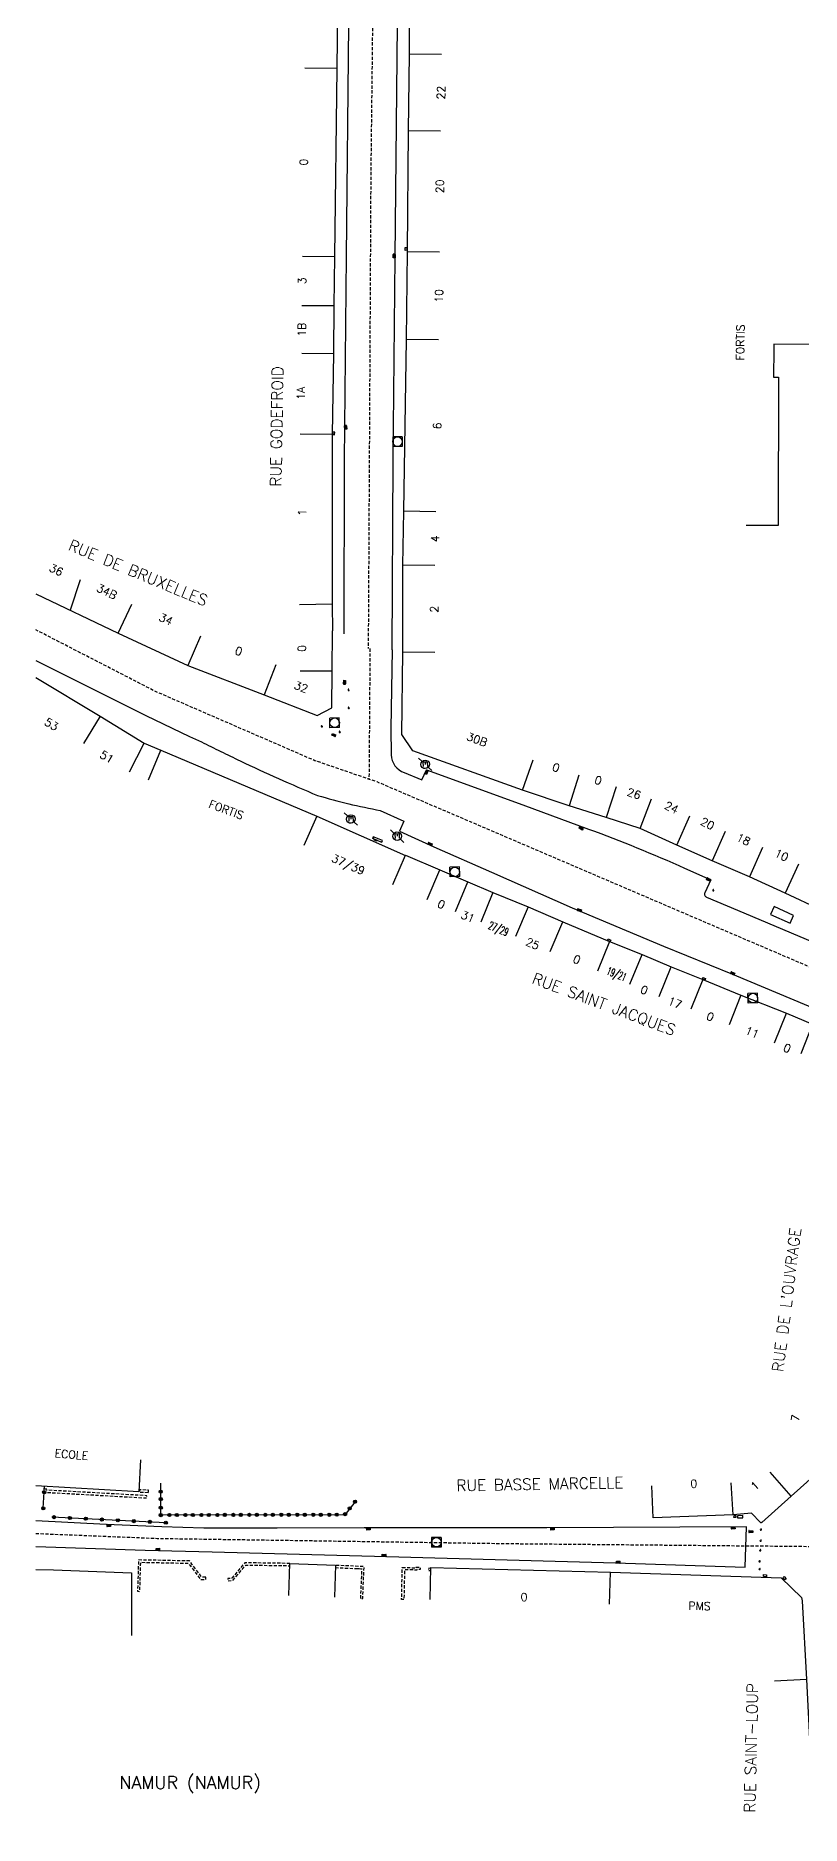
# Model space of a CAD drawing. Header units: millimetres. Extents: x 185000 to 186001, y 128000 to 129000.
# Drawn here: x 185000 to 185119.6, y 128256.1 to 128535.6 of the extents above; entities that cross this region are included whole.
import ezdxf
from ezdxf.enums import TextEntityAlignment as Align

# ---------------------------------------------------------------- set-up
doc = ezdxf.new("R2010")
doc.units = ezdxf.units.MM
doc.linetypes.add('DASHED', pattern=[0.75, 0.5, -0.25])
doc.layers.get('0').update_dxf_attribs({"linetype": 'CONTINUOUS'})
for name, color, linetype in [('W0001', 6, 'DASHED'), ('W0008', 7, 'CONTINUOUS'), ('W0100', 7, 'CONTINUOUS'), ('W0112', 1, 'DASHED'), ('W0322', 7, 'CONTINUOUS'), ('W0400', 7, 'CONTINUOUS'), ('W0420', 7, 'CONTINUOUS'), ('W0471', 7, 'CONTINUOUS'), ('W0980', 7, 'CONTINUOUS'), ('W0984', 7, 'CONTINUOUS'), ('W0989', 7, 'CONTINUOUS'), ('W0991', 7, 'CONTINUOUS'), ('W1102', 7, 'CONTINUOUS')]:
    doc.layers.add(name, color=color, linetype=linetype)
doc.styles.get("Standard").update_dxf_attribs({"font": 'romans.shx', "width": 0.85})

# ---------------------------------------------------------------- blocks, each defined once
blk = doc.blocks.new('t322o')
at = {"color": 0, "linetype": 'Continuous'}
for radius in [0.25, 0.15]:
    blk.add_circle((0, 0), radius, dxfattribs=at)
blk = doc.blocks.new('T400')
for p, q in [((-0.15, 0.3), (0.15, 0.3)), ((-0.15, -0.25), (-0.15, 0.3)), ((-0.15, 0.15), (0.15, 0.15)), ((-0.15, 0), (0.15, 0)), ((0.15, 0.3), (0.15, -0.25)), ((-0.15, -0.15), (0.15, -0.15)), ((-0.15, -0.25), (-0.15, -0.3)), ((-0.15, -0.3), (0.15, -0.3)), ((0.15, -0.3), (0.15, -0.25))]:
    blk.add_line(p, q)
blk = doc.blocks.new('T420')
for p, q in [((0.75, 0.75), (-0.75, 0.75)), ((-0.75, 0.75), (-0.75, -0.75)), ((0.75, 0.75), (0.75, -0.75)), ((0.75, -0.75), (-0.75, -0.75))]:
    blk.add_line(p, q)
blk.add_ellipse((0, 0), major_axis=(-0.53, 0.53), ratio=1, start_param=3.926991, end_param=10.210176)
blk = doc.blocks.new('T471')
for p, q in [((-0.333334, 0.333334), (-0.333334, -0.333334)), ((-0.333334, 0.333334), (0.333334, 0.333334)), ((-0.333334, 0), (0, 0)), ((0.500001, 0.500001), (1.000002, 1.000002)), ((-0.500001, -0.500001), (-1.000002, -1.000002)), ((-0.333334, -0.333334), (0.333334, -0.333334))]:
    blk.add_line(p, q)
blk.add_ellipse((0, 0), major_axis=(0.471405, 0.471405), ratio=1, start_param=5.4977871438, end_param=11.780972451)

msp = doc.modelspace()

# ---------------------------------------------------------------- linework, layer by layer
at = {"layer": 'W0001', "flags": 128}
for points in [[(185053.45, 128609.58), (185052.36, 128513.96), (185051.96, 128439.88)], [(185295.97, 128335.75), (185280.16, 128341.2), (185267.64, 128344.13), (185238.08, 128350.92), (185205.85, 128357.71), (185179.43, 128364.16), (185163.45, 128369.75), (185146.67, 128377.34), (185138.41, 128382.13), (185125.09, 128388.39), (185053.36, 128419.06), (185043.64, 128422.38), (185018.69, 128433.2), (185000, 128442.82)], [(185052.23, 128439.88), (185052.08, 128419.5)], [(185000, 128301.69), (185018.95, 128300.92), (185073.68, 128300.11), (185124.06, 128299.64)]]:
    msp.add_lwpolyline(points, dxfattribs=at)
at = {"layer": 'W0008', "flags": 128}
for points in [[(185048.19, 128442.22), (185048.25, 128469.25), (185048.56, 128501.11), (185048.93, 128537.38), (185049.24, 128576.25), (185049.58, 128609.72), (185049.65, 128613.58)], [(185055.73, 128439.7), (185055.88, 128469.17), (185056.18, 128501.04), (185056.55, 128537.31), (185056.87, 128576.18), (185057.2, 128609.65)], [(185000, 128299.65), (185017.12, 128299.1), (185027.57, 128298.8), (185054.85, 128298.11), (185090.62, 128297.1), (185110.88, 128296.4), (185111.11, 128302.72), (185079.89, 128302.55), (185051.31, 128302.54), (185037.73, 128302.5), (185029.64, 128302.5), (185026.28, 128302.51), (185019.69, 128302.7), (185010.99, 128303.11), (185000, 128303.65)]]:
    msp.add_lwpolyline(points, dxfattribs=at)
for points in [[(185000, 128438.04), (185017.21, 128429.43), (185024.05, 128426.15), (185025.88, 128425.33, 0.003018), (185028.9, 128423.83, 0.003018), (185031.94, 128422.36, 0.005932), (185037.95, 128419.59, 0.005932), (185044.03, 128416.96, 0.024869), (185053.85, 128414.6), (185057.54, 128412.95), (185056.85, 128411.37), (185062.21, 128408.91), (185071.22, 128404.96), (185083.82, 128399.4), (185098.12, 128393.42), (185108.9, 128389.02), (185122.96, 128383.16)], [(185055.73, 128439.7), (185055.51, 128427.4), (185055.53, 128423.32, 0.307054), (185057.6, 128420.52), (185060.34, 128419.38), (185061.07, 128420.96), (185076.13, 128415.49), (185086.4, 128411.7, -0.018192), (185101.41, 128405.6), (185105.49, 128403.75), (185104.55, 128401.72, 0.110345), (185104.51, 128401.51, 0.110345), (185104.56, 128401.31, 0.101437), (185104.68, 128401.16, 0.101437), (185104.85, 128401.07), (185109.7, 128399.04), (185125.08, 128392.53)]]:
    msp.add_lwpolyline(points, format="xyb", dxfattribs=at)
at = {"layer": 'W0100', "flags": 128}
for points in [[(185042.77, 128613.5), (185047.77, 128613.48), (185047.74, 128606.18), (185047.48, 128579.41), (185047.31, 128572.35), (185047.35, 128568.63), (185047.32, 128558.51), (185047.3, 128551.45), (185047.2, 128544.41), (185047.08, 128530.47), (185046.67, 128501.14), (185046.57, 128493.42), (185046.56, 128485.97), (185046.31, 128473.33), (185046.33, 128446.82), (185046.37, 128442.66)], [(185057.37, 128439.37), (185057.36, 128452.93), (185057.52, 128461.34), (185057.94, 128488.16), (185058.11, 128501.93), (185058.28, 128520.76), (185058.4, 128532.8), (185058.49, 128542.45), (185058.69, 128554.28), (185058.66, 128564.69), (185058.66, 128571.19), (185058.84, 128584.24), (185058.91, 128590.95), (185058.95, 128596.95), (185059, 128608.91), (185064, 128608.89)], [(185139.16, 128487.29), (185115.35, 128487.45), (185115.34, 128486.65), (185115.29, 128482.31), (185116.06, 128482.31), (185116.03, 128459.1), (185111.03, 128459.1)], [(185000, 128448.44), (185012.9, 128442.3), (185023.79, 128437.24), (185035.72, 128432.67), (185044, 128429.44), (185046.27, 128430.63), (185046.32, 128436.4), (185046.37, 128442.66)], [(185130.14, 128407.21), (185135.05, 128406.26), (185133.11, 128396.3), (185130.25, 128395.45), (185128.48, 128396.56), (185126.77, 128397.32), (185122.69, 128399.07), (185117.13, 128401.71), (185111.56, 128404.23), (185105.72, 128406.75), (185100.2, 128409.21), (185094.46, 128411.79), (185089.16, 128413.53), (185083.36, 128415.34), (185076.09, 128417.78), (185058.95, 128423.92), (185057.21, 128426.46), (185057.37, 128439.37), (185062.37, 128439.31)], [(185000, 128435.35), (185010.07, 128429.35), (185016.93, 128425.1), (185019.55, 128424), (185043.91, 128413.73), (185057.77, 128407.58)], [(185052.76, 128410.2), (185054.07, 128409.65), (185054.18, 128409.91), (185052.87, 128410.46)], [(185057.79, 128407.62), (185063.15, 128405.31), (185067.54, 128403.45), (185071.45, 128401.8), (185076.94, 128399.55), (185082.36, 128397.2), (185089.69, 128394.16), (185094.78, 128392.11), (185099.32, 128390.19), (185104.24, 128388.21), (185110.22, 128385.77), (185117.32, 128382.95), (185121.41, 128381.25), (185126.37, 128379.39), (185130.41, 128377.87), (185130.43, 128377.97), (185132.66, 128377.1), (185133.44, 128375.61), (185132.25, 128369.07), (185130.91, 128360.69), (185130.85, 128360.7)], [(185016.37, 128313.19), (185016.09, 128308.2), (185000, 128309.1)], [(185000, 128296.08), (185002.77, 128295.99), (185014.95, 128295.51), (185014.95, 128295.51), (185014.94, 128285.73)], [(185039.54, 128291.99), (185039.73, 128297), (185046.84, 128296.71), (185046.68, 128291.71)], [(185061.62, 128291.38), (185061.75, 128296.38), (185089.82, 128295.65), (185116.48, 128294.75), (185119.68, 128291.66), (185119.78, 128291.14), (185120.45, 128278.87), (185121.03, 128267.54), (185122.47, 128264.5), (185123.6, 128222.61), (185123.62, 128221.61), (185123.85, 128221.55), (185123.84, 128220.08), (185117.31, 128219.91), (185117.31, 128219.3), (185115.85, 128219.25), (185115.86, 128218.71), (185106.82, 128218.48)]]:
    msp.add_lwpolyline(points, dxfattribs=at)
for points in [[(185058.02, 128502.1), (185057.74, 128502.08), (185057.71, 128502.52), (185057.99, 128502.54)], [(185046.41, 128473.32), (185046.69, 128473.29), (185046.73, 128473.71), (185046.45, 128473.74)], [(185117.89, 128396.99), (185118.44, 128398.21), (185115.39, 128399.59), (185114.84, 128398.37)], [(185089.86, 128394.36), (185089.76, 128394.13), (185089.36, 128394.32), (185089.46, 128394.55)], [(185104.68, 128388.36), (185104.6, 128388.13), (185104.19, 128388.27), (185104.26, 128388.5)], [(185109.08, 128304.44), (185109.07, 128304.24), (185109.48, 128304.23), (185109.49, 128304.44)], [(185109.68, 128304.46), (185109.69, 128304.11), (185110.49, 128304.12), (185110.49, 128304.47)], [(185113.74, 128294.96), (185113.76, 128295.27), (185114.23, 128295.24), (185114.2, 128294.93)], [(185116.74, 128294.75), (185116.95, 128294.94), (185117.26, 128294.61), (185117.05, 128294.42)]]:
    msp.add_lwpolyline(points, close=True, dxfattribs=at)
msp.add_lwpolyline([(185125.91, 128361.5), (185130.85, 128360.72), (185129.7, 128353.39), (185128.91, 128348.93), (185128.31, 128344.7), (185127.29, 128338.3), (185126.49, 128333.83), (185125.27, 128326.31), (185121.95, 128310.99), (185118.09, 128307.53), (185113.46, 128303.41, -0.068501), (185113.43, 128303.38, -0.068501), (185113.39, 128303.37, -0.104663), (185113.32, 128303.37, -0.104663), (185113.26, 128303.4), (185111.86, 128304.85), (185109, 128304.58), (185096.49, 128304.14), (185096.31, 128309.14)], format="xyb", dxfattribs=at)
at = {"layer": 'W0112'}
msp.add_line((185050.07, 128296.21), (185050.93, 128296.18), dxfattribs=at)
at = {"layer": 'W0112', "flags": 128}
for points in [[(185048.92, 128433.54, 1.023033), (185048.88, 128433.35, 0.977486)], [(185048.95, 128430.73, 1.023033), (185048.91, 128430.53, 0.977486)], [(185044.74, 128427.85, 1.023033), (185044.7, 128427.66, 0.977486)], [(185047.53, 128426.97, 1.023033), (185047.49, 128426.77, 0.977486)], [(185105.92, 128402.24, 1.023033), (185105.89, 128402.05, 0.977486)], [(185113.23, 128302.32, 1.023033), (185113.42, 128302.28, 0.977486)], [(185113.13, 128299.08, 1.023033), (185113.33, 128299.04, 0.977486)], [(185113.19, 128300.61, 1.023033), (185113.39, 128300.56, 0.977486)], [(185113.03, 128296.16, 1.023033), (185113.23, 128296.12, 0.977486)], [(185113.04, 128297.35, 1.023033), (185113.23, 128297.31, 0.977486)]]:
    msp.add_lwpolyline(points, format="xyb", close=True, dxfattribs=at)
for points in [[(185052.87, 128410.46), (185052.76, 128410.5), (185052.61, 128410.13), (185053.42, 128409.8), (185053.46, 128409.91), (185052.76, 128410.2)], [(185017.61, 128308.09), (185017.62, 128308.45), (185016.21, 128308.51), (185016.19, 128308.16)], [(185026.57, 128294.88), (185025.94, 128294.86), (185024.03, 128297.39), (185016.06, 128297.55), (185015.9, 128292.65), (185016.26, 128292.64), (185016.41, 128297.18), (185023.84, 128297.04), (185025.77, 128294.5), (185026.58, 128294.52)], [(185057.29, 128296.38), (185059.23, 128296.33), (185059.24, 128296.45), (185060.11, 128296.39), (185060.08, 128296.04), (185059.58, 128296.07), (185059.58, 128295.97), (185057.64, 128296.01), (185057.54, 128291.37), (185057.18, 128291.38)]]:
    msp.add_lwpolyline(points, close=True, dxfattribs=at)
for points in [[(185001.29, 128309.03), (185001.24, 128308.13), (185017.36, 128307.23), (185017.38, 128307.58), (185001.61, 128308.46), (185001.64, 128309.01)], [(185039.73, 128297), (185032.67, 128297.11), (185030.64, 128294.69), (185030, 128294.65), (185030.02, 128294.3), (185030.81, 128294.35), (185032.83, 128296.75), (185039.72, 128296.65)], [(185046.82, 128296.35), (185050.94, 128296.17), (185050.74, 128291.53), (185051.1, 128291.52), (185051.31, 128296.51), (185046.84, 128296.71)], [(185061.75, 128296.23), (185061.41, 128296.24), (185061.4, 128295.89), (185061.74, 128295.88)]]:
    msp.add_lwpolyline(points, dxfattribs=at)
at = {"layer": 'W0322', "flags": 128}
for points in [[(185049.9, 128306.65), (185048.29, 128304.62), (185019.54, 128304.55), (185019.53, 128309.55)], [(185001.18, 128305.61), (185001.32, 128308.14), (185001.37, 128309.02)], [(185020.33, 128303.37), (185002.53, 128304.25)]]:
    msp.add_lwpolyline(points, dxfattribs=at)
at = {"layer": 'W1102'}
for p, q in [((185058.4, 128532.8), (185063.4, 128532.75)), ((185047.08, 128530.47), (185042.08, 128530.52)), ((185063.28, 128520.72), (185058.28, 128520.76)), ((185041.67, 128501.2), (185046.67, 128501.14)), ((185058.11, 128501.93), (185063.11, 128501.88)), ((185046.57, 128493.42), (185041.57, 128493.45)), ((185062.94, 128488.09), (185057.94, 128488.16)), ((185041.56, 128486.02), (185046.56, 128485.97)), ((185046.31, 128473.33), (185041.31, 128473.39)), ((185062.52, 128461.25), (185057.52, 128461.34)), ((185062.36, 128452.85), (185057.36, 128452.93)), ((185006.95, 128450.63), (185005.38, 128445.88)), ((185012.9, 128442.3), (185015.03, 128446.82)), ((185046.33, 128446.82), (185041.2, 128446.74)), ((185025.73, 128441.84), (185023.79, 128437.24)), ((185037.52, 128437.33), (185035.72, 128432.67)), ((185041.32, 128436.44), (185046.32, 128436.4)), ((185010.07, 128429.35), (185007.47, 128425.08)), ((185014.65, 128420.65), (185016.93, 128425.1)), ((185017.61, 128419.39), (185019.55, 128424)), ((185076.09, 128417.78), (185077.72, 128422.5)), ((185084.9, 128420.1), (185083.36, 128415.34)), ((185090.69, 128418.29), (185089.16, 128413.53)), ((185094.46, 128411.79), (185096.26, 128416.45)), ((185043.91, 128413.73), (185041.92, 128409.14)), ((185100.2, 128409.21), (185102.24, 128413.78)), ((185107.73, 128411.33), (185105.72, 128406.75)), ((185055.81, 128403.03), (185057.79, 128407.62)), ((185113.58, 128408.81), (185111.56, 128404.23)), ((185061.18, 128400.71), (185063.15, 128405.31)), ((185119.23, 128406.24), (185117.13, 128401.71)), ((185065.59, 128398.84), (185067.54, 128403.45)), ((185071.45, 128401.8), (185069.54, 128397.18)), ((185076.94, 128399.55), (185075, 128394.94)), ((185080.41, 128392.6), (185082.36, 128397.2)), ((185089.69, 128394.16), (185087.8, 128389.53)), ((185092.87, 128387.49), (185094.78, 128392.11)), ((185097.41, 128385.57), (185099.32, 128390.19)), ((185104.24, 128388.21), (185102.36, 128383.58)), ((185110.22, 128385.77), (185108.35, 128381.13)), ((185115.44, 128378.32), (185117.32, 128382.95)), ((185121.41, 128381.25), (185119.57, 128376.6)), ((185109, 128304.58), (185108.68, 128309.57)), ((185118.09, 128307.53), (185114.76, 128311.26)), ((185089.67, 128290.65), (185089.82, 128295.65)), ((185120.45, 128278.87), (185115.46, 128278.6))]:
    msp.add_line(p, q, dxfattribs=at)

# ---------------------------------------------------------------- block references
at = {"layer": 'W0322'}
for p, rotation in [((185001.32, 128308.11), 86.96429453045141), ((185019.53, 128308.21), 90.13451879830407), ((185019.54, 128307.05), 90.13451879802508), ((185049.9, 128306.65), 231.6020465957939), ((185001.18, 128305.61), 86.96429453054942), ((185002.85, 128304.23), 177.169289476298), ((185005.34, 128304.11), 177.169289476298), ((185007.84, 128303.99), 177.169289476298), ((185010.34, 128303.86), 177.169289476298), ((185012.83, 128303.74), 177.1692894763671), ((185015.33, 128303.62), 177.169289476298), ((185017.83, 128303.49), 177.1692894763671), ((185019.54, 128305.71), 90.13451879830407), ((185019.54, 128304.55), 180.1345187981451), ((185020.33, 128303.37), 177.1692894763671), ((185020.88, 128304.56), 180.1345187981325), ((185022.04, 128304.56), 180.1345187981451), ((185023.38, 128304.56), 180.1345187981325), ((185024.54, 128304.56), 180.1345187981451), ((185025.88, 128304.57), 180.1345187981325), ((185027.04, 128304.57), 180.1345187981451), ((185028.38, 128304.57), 180.1345187981325), ((185029.54, 128304.58), 180.1345187981451), ((185030.88, 128304.58), 180.1345187981325), ((185032.04, 128304.58), 180.1345187981451), ((185033.38, 128304.59), 180.1345187981325), ((185034.54, 128304.59), 180.1345187981451), ((185035.88, 128304.59), 180.1345187981325), ((185037.04, 128304.59), 180.1345187981451), ((185038.38, 128304.6), 180.1345187981325), ((185039.54, 128304.6), 180.1345187981451), ((185040.88, 128304.6), 180.1345187981325), ((185042.04, 128304.61), 180.1345187981451), ((185043.38, 128304.61), 180.1345187981325), ((185044.54, 128304.61), 180.1345187981451), ((185045.88, 128304.61), 180.1345187981325), ((185047.04, 128304.62), 180.1345187981451), ((185048.35, 128304.7), 231.6020465957939), ((185049.07, 128305.61), 231.6020465957628)]:
    msp.add_blockref('t322o', p, dxfattribs=dict(at, rotation=rotation))
at = {"layer": 'W0400'}
for p, rotation in [((185056.01, 128501.2), 180.4470760457379), ((185048.44, 128474.44), 186.113975326468), ((185048.26, 128434.63), 356.5681504817891), ((185046.59, 128426.38), 67.62554469063461), ((185061.06, 128420.57), 155.2059229694308), ((185085.23, 128411.84), 236.3541130471523), ((185061.61, 128409.36), 246.5630905175617), ((185105.14, 128403.83), 246.7589971381463), ((185084.97, 128399.04), 249.700259379925), ((185108.91, 128389.16), 245.2178703195872), ((185011.41, 128302.93), 266.5875093938992), ((185051.97, 128302.39), 272.6519016186907), ((185080.74, 128302.39), 270.2230400926878), ((185108.99, 128302.55), 271.2861846207704), ((185111.77, 128301.97), 268.6416470359578), ((185019.1, 128299.2), 92.74133007801576), ((185054.45, 128298.26), 86.82301874956914), ((185091.06, 128297.2), 87.99089297111979)]:
    msp.add_blockref('T400', p, dxfattribs=dict(at, rotation=rotation))
at = {"layer": 'W0420'}
for p in [(185056.54, 128472.22), (185062.62, 128300.3), (185062.63, 128300.33)]:
    msp.add_blockref('T420', p, dxfattribs=at)
at = {"layer": 'W0420', "rotation": 271.84698}
for p in [(185046.71, 128428.31), (185065.5, 128405.01), (185112.08, 128385.3)]:
    msp.add_blockref('T420', p, dxfattribs=at)
at = {"layer": 'W0471', "rotation": 271.84698}
for p in [(185060.86, 128421.81), (185049.25, 128413.27), (185056.48, 128410.59)]:
    msp.add_blockref('T471', p, dxfattribs=at)

# ---------------------------------------------------------------- texts
at = {"layer": 'W0980'}
msp.add_text('NAMUR (NAMUR)', height=2, dxfattribs=at).set_placement((185024.12, 128262.65), align=Align.MIDDLE)
at = {"layer": 'W0984'}
for s, rotation, p in [('FORTIS', 89.2437, (185110.11, 128487.7)), ('FORTIS', 339.8303, (185029.77, 128414.72)), ('ECOLE', 355.1129, (185005.57, 128314.01)), ('PMS', 358.9464, (185103.75, 128290.36))]:
    msp.add_text(s, height=1.25, rotation=rotation, dxfattribs=at).set_placement(p, align=Align.MIDDLE)
at = {"layer": 'W0989'}
for s, rotation, p in [('RUE GODEFROID', 89.0341, (185037.65, 128474.59)), ('RUE DE BRUXELLES', 337.5393, (185016.01, 128451.72)), ('RUE SAINT JACQUES', 339.5603, (185088.79, 128384.28)), ("RUE DE L'OUVRAGE", 82.8249, (185117.35, 128338.19)), ('RUE BASSE MARCELLE', 1.0425, (185078.79, 128309.41)), ('RUE SAINT-LOUP', 88.6839, (185111.8, 128268.19))]:
    msp.add_text(s, height=1.75, rotation=rotation, dxfattribs=at).set_placement(p, align=Align.MIDDLE)
at = {"layer": 'W0991'}
for s, rotation, p in [('22', 89.4427, (185063.34, 128526.73)), ('0', 89.1958, (185041.88, 128515.87)), ('20', 89.2911, (185063.14, 128512.09)), ('3', 89.7982, (185041.62, 128497.34)), ('10', 89.2911, (185063.02, 128494.98)), ('1B', 89.7982, (185041.57, 128489.7)), ('1A', 89.7982, (185041.44, 128479.75)), ('6', 89.1037, (185062.73, 128474.67)), ('1', 89.7982, (185041.64, 128461.17)), ('4', 88.9177, (185062.44, 128457.04)), ('36', 334.52, (185003.2, 128452.18)), ('34B', 334.52, (185011.1, 128448.79)), ('2', 89.3169, (185062.28, 128446.03)), ('34', 335.0793, (185020.35, 128444.46)), ('0', 340.919, (185031.73, 128439.49)), ('0', 273.2153, (185041.6, 128439.91)), ('32', 338.6968, (185041.47, 128433.89)), ('53', 329.2007, (185002.46, 128428.07)), ('30B', 340.2993, (185068.96, 128425.7)), ('51', 329.2007, (185011.11, 128422.97)), ('0', 341.4667, (185081.31, 128421.3)), ('0', 343.4373, (185087.91, 128419.32)), ('26', 341.8235, (185093.5, 128417.23)), ('24', 333.6907, (185099.38, 128415.06)), ('20', 333.6907, (185104.99, 128412.55)), ('18', 333.6907, (185110.62, 128410.08)), ('37/39', 336.1074, (185048.81, 128406.08)), ('10', 333.6907, (185116.57, 128407.62)), ('0', 336.555, (185063.39, 128399.96)), ('31', 337.1445, (185067.55, 128398.01)), ('25', 336.555, (185077.66, 128393.79)), ('0', 336.555, (185084.57, 128391.33)), ('0', 337.0617, (185095.1, 128386.55)), ('17', 338.0952, (185099.91, 128384.56)), ('0', 338.0952, (185105.42, 128382.39)), ('11', 338.0952, (185111.97, 128379.94)), ('0', 337.4016, (185117.44, 128377.48)), ('7', 81.872, (185118.73, 128319.71)), ('0', 0.9739, (185102.84, 128309.44)), ('1', 41.6655, (185112.41, 128309.12)), ('0', 1.4302, (185076.31, 128291.74))]:
    msp.add_text(s, height=1.25, rotation=rotation, dxfattribs=at).set_placement(p, align=Align.MIDDLE)
at = {"layer": 'W0991', "width": 0.5}
for s, p in [('27/29', (185072.3, 128396.05)), ('19/21', (185090.76, 128388.97))]:
    msp.add_text(s, height=1.25, rotation=337.7229, dxfattribs=at).set_placement(p, align=Align.MIDDLE)

doc.saveas('drawing.dxf')
